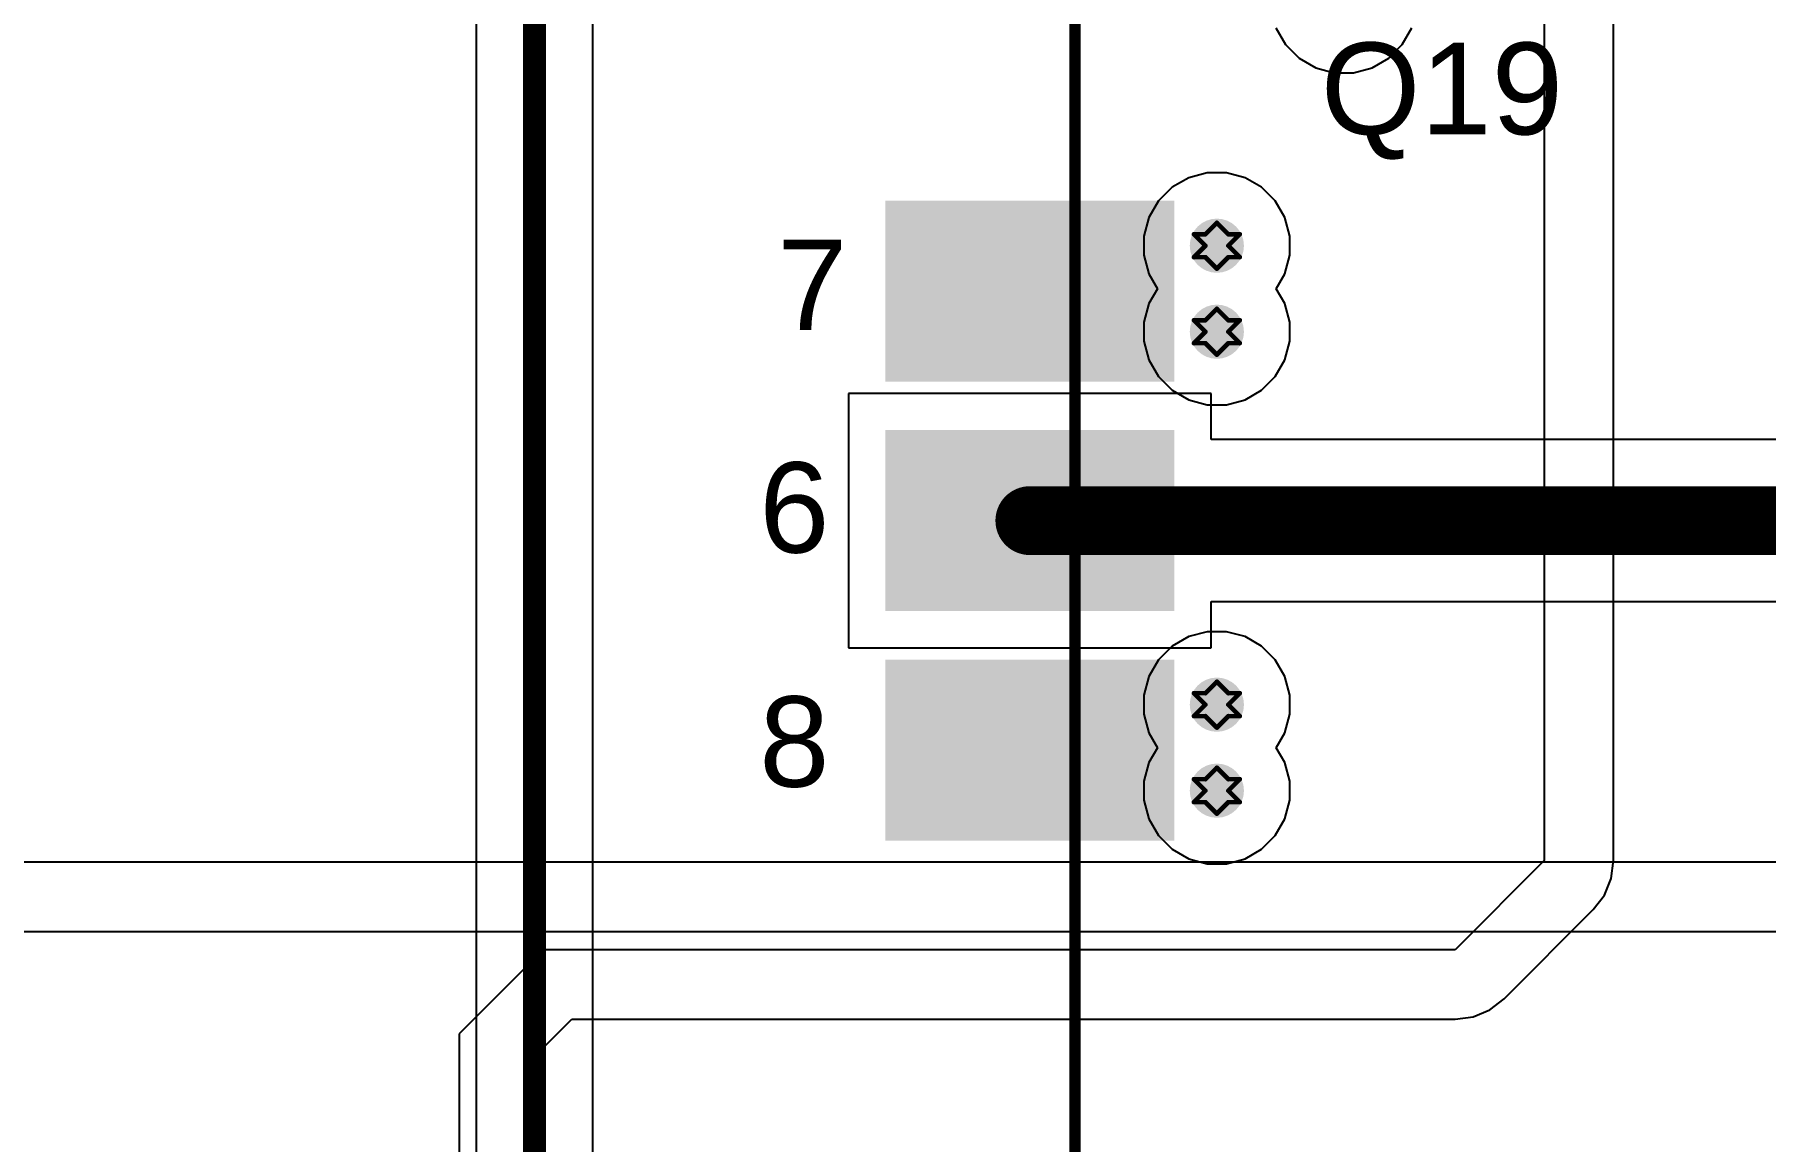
# Model space of a CAD drawing. Header units: inches. Extents: x -3 to 5437, y -3 to 5435.
# Drawn here: x 173.81 to 192.97, y 84.77 to 97.02 of the extents above; entities that cross this region are included whole.
import ezdxf

# ---------------------------------------------------------------- set-up
doc = ezdxf.new("R2010")
doc.units = ezdxf.units.IN
for name, color, linetype in [('Bottom Layer', 5, 'Continuous'), ('Drill Drawing', 1, 'Continuous'), ('GND', 16, 'Continuous'), ('PWR', 76, 'Continuous'), ('Top Layer', 1, 'Continuous'), ('Top Overlay', 2, 'Continuous'), ('Top Paste', 8, 'Continuous'), ('Top Solder', 216, 'Continuous'), ('Via Holes', 16, 'Continuous')]:
    doc.layers.add(name, color=color, linetype=linetype)
doc.styles.add('Arial', font='', dxfattribs={"height": 0.2})
doc.styles.get('Arial').set_extended_font_data('Arial')

# ---------------------------------------------------------------- blocks, each defined once
blk = doc.blocks.new('HC_12_M______SMD_10')
at = {"layer": 'Top Layer'}
for points in [[(11.627, 6.026), (14.627, 6.026), (14.627, 4.226), (11.627, 4.226)], [(11.627, 3.486), (14.627, 3.486), (14.627, 1.686), (11.627, 1.686)], [(11.627, 0.946), (14.627, 0.946), (14.627, -0.854), (11.627, -0.854)]]:
    blk.add_hatch(color=1, dxfattribs=at).paths.add_polyline_path(points)
at = {"layer": 'Top Paste'}
for points in [[(11.627, 6.026), (14.627, 6.026), (14.627, 4.226), (11.627, 4.226)], [(11.627, 3.486), (14.627, 3.486), (14.627, 1.686), (11.627, 1.686)], [(11.627, 0.946), (14.627, 0.946), (14.627, -0.854), (11.627, -0.854)]]:
    blk.add_hatch(color=8, dxfattribs=at).paths.add_polyline_path(points)
at = {"layer": 'Top Solder'}
for points in [[(11.525, 6.128), (14.728, 6.128), (14.728, 4.125), (11.525, 4.125)], [(11.525, 3.588), (14.728, 3.588), (14.728, 1.585), (11.525, 1.585)], [(11.525, 1.048), (14.728, 1.048), (14.728, -0.955), (11.525, -0.955)]]:
    blk.add_hatch(color=216, dxfattribs=at).paths.add_polyline_path(points)
at = {"layer": 'Top Overlay'}
blk.add_lwpolyline([(13.627, -6.274, 0.127, 0.127, 0), (13.627, 8.126, 0.127, 0.127, 0)], format="xyseb", dxfattribs=at)
at = {"layer": 'Top Overlay', "style": 'Arial'}
for s, p in [('7', (10.331, 4.696)), ('6', (10.131, 2.232)), ('8', (10.131, -0.359))]:
    blk.add_text(s, height=1, rotation=360, dxfattribs=at).set_placement(p)

msp = doc.modelspace()

# ---------------------------------------------------------------- hatches: boundary and pattern name
at = {"layer": 'Bottom Layer'}
h = msp.add_hatch(color=5, dxfattribs=at)
edge = h.paths.add_edge_path()
edge.add_arc((186.901, 94.687), 0.3, 0, 360)
h = msp.add_hatch(color=5, dxfattribs=at)
edge = h.paths.add_edge_path()
edge.add_arc((186.901, 93.735), 0.3, 0, 360)
h = msp.add_hatch(color=5, dxfattribs=at)
edge = h.paths.add_edge_path()
edge.add_arc((186.901, 89.607), 0.3, 0, 360)
h = msp.add_hatch(color=5, dxfattribs=at)
edge = h.paths.add_edge_path()
edge.add_arc((186.901, 88.655), 0.3, 0, 360)
at = {"layer": 'GND'}
h = msp.add_hatch(color=16, dxfattribs=at)
edge = h.paths.add_edge_path()
edge.add_arc((186.901, 94.687), 0.3, 0, 360)
h = msp.add_hatch(color=16, dxfattribs=at)
edge = h.paths.add_edge_path()
edge.add_arc((186.901, 93.735), 0.3, 0, 360)
h = msp.add_hatch(color=16, dxfattribs=at)
edge = h.paths.add_edge_path()
edge.add_arc((186.901, 89.607), 0.3, 0, 360)
h = msp.add_hatch(color=16, dxfattribs=at)
edge = h.paths.add_edge_path()
edge.add_arc((186.901, 88.655), 0.3, 0, 360)
at = {"layer": 'PWR'}
h = msp.add_hatch(color=76, dxfattribs=at)
edge = h.paths.add_edge_path()
edge.add_arc((186.901, 94.687), 0.3, 0, 360)
h = msp.add_hatch(color=76, dxfattribs=at)
edge = h.paths.add_edge_path()
edge.add_arc((186.901, 93.735), 0.3, 0, 360)
h = msp.add_hatch(color=76, dxfattribs=at)
edge = h.paths.add_edge_path()
edge.add_arc((186.901, 89.607), 0.3, 0, 360)
h = msp.add_hatch(color=76, dxfattribs=at)
edge = h.paths.add_edge_path()
edge.add_arc((186.901, 88.655), 0.3, 0, 360)
at = {"layer": 'Top Layer'}
h = msp.add_hatch(color=1, dxfattribs=at)
edge = h.paths.add_edge_path()
edge.add_arc((186.901, 94.687), 0.3, 0, 360)
h = msp.add_hatch(color=1, dxfattribs=at)
edge = h.paths.add_edge_path()
edge.add_arc((186.901, 93.735), 0.3, 0, 360)
h = msp.add_hatch(color=1, dxfattribs=at)
edge = h.paths.add_edge_path()
edge.add_arc((186.901, 89.607), 0.3, 0, 360)
h = msp.add_hatch(color=1, dxfattribs=at)
edge = h.paths.add_edge_path()
edge.add_arc((186.901, 88.655), 0.3, 0, 360)
at = {"layer": 'Via Holes'}
h = msp.add_hatch(color=7, dxfattribs=at)
edge = h.paths.add_edge_path()
edge.add_arc((186.901, 94.687), 0.15, 0, 360)
h = msp.add_hatch(color=7, dxfattribs=at)
edge = h.paths.add_edge_path()
edge.add_arc((186.901, 93.735), 0.15, 0, 360)
h = msp.add_hatch(color=7, dxfattribs=at)
edge = h.paths.add_edge_path()
edge.add_arc((186.901, 89.607), 0.15, 0, 360)
h = msp.add_hatch(color=7, dxfattribs=at)
edge = h.paths.add_edge_path()
edge.add_arc((186.901, 88.655), 0.15, 0, 360)

# ---------------------------------------------------------------- linework, layer by layer
at = {"layer": 'Bottom Layer'}
for p, q in [((193.674, 87.865), (153.314, 87.865)), ((153.314, 87.097), (198.272, 87.097))]:
    msp.add_line(p, q, dxfattribs=at)
at = {"layer": 'Drill Drawing'}
for points in [[(186.774, 94.814, 0.0508, 0.0508, 0), (186.901, 94.941, 0.0508, 0.0508, 0)], [(186.901, 94.941, 0.0508, 0.0508, 0), (187.028, 94.814, 0.0508, 0.0508, 0)], [(186.647, 94.814, 0.0508, 0.0508, 0), (186.774, 94.687, 0.0508, 0.0508, 0)], [(186.647, 94.814, 0.0508, 0.0508, 0), (186.774, 94.814, 0.0508, 0.0508, 0)], [(186.647, 94.56, 0.0508, 0.0508, 0), (186.774, 94.687, 0.0508, 0.0508, 0)], [(187.028, 94.814, 0.0508, 0.0508, 0), (187.155, 94.814, 0.0508, 0.0508, 0)], [(187.028, 94.687, 0.0508, 0.0508, 0), (187.155, 94.814, 0.0508, 0.0508, 0)], [(187.028, 94.687, 0.0508, 0.0508, 0), (187.155, 94.56, 0.0508, 0.0508, 0)], [(186.647, 94.56, 0.0508, 0.0508, 0), (186.774, 94.56, 0.0508, 0.0508, 0)], [(186.774, 94.56, 0.0508, 0.0508, 0), (186.901, 94.433, 0.0508, 0.0508, 0)], [(186.901, 94.433, 0.0508, 0.0508, 0), (187.028, 94.56, 0.0508, 0.0508, 0)], [(187.028, 94.56, 0.0508, 0.0508, 0), (187.155, 94.56, 0.0508, 0.0508, 0)], [(186.774, 93.862, 0.0508, 0.0508, 0), (186.901, 93.989, 0.0508, 0.0508, 0)], [(186.901, 93.989, 0.0508, 0.0508, 0), (187.028, 93.862, 0.0508, 0.0508, 0)], [(186.647, 93.862, 0.0508, 0.0508, 0), (186.774, 93.735, 0.0508, 0.0508, 0)], [(186.647, 93.862, 0.0508, 0.0508, 0), (186.774, 93.862, 0.0508, 0.0508, 0)], [(186.647, 93.608, 0.0508, 0.0508, 0), (186.774, 93.735, 0.0508, 0.0508, 0)], [(187.028, 93.862, 0.0508, 0.0508, 0), (187.155, 93.862, 0.0508, 0.0508, 0)], [(187.028, 93.735, 0.0508, 0.0508, 0), (187.155, 93.862, 0.0508, 0.0508, 0)], [(187.028, 93.735, 0.0508, 0.0508, 0), (187.155, 93.608, 0.0508, 0.0508, 0)], [(186.647, 93.608, 0.0508, 0.0508, 0), (186.774, 93.608, 0.0508, 0.0508, 0)], [(186.774, 93.608, 0.0508, 0.0508, 0), (186.901, 93.481, 0.0508, 0.0508, 0)], [(186.901, 93.481, 0.0508, 0.0508, 0), (187.028, 93.608, 0.0508, 0.0508, 0)], [(187.028, 93.608, 0.0508, 0.0508, 0), (187.155, 93.608, 0.0508, 0.0508, 0)], [(186.774, 89.734, 0.0508, 0.0508, 0), (186.901, 89.861, 0.0508, 0.0508, 0)], [(186.901, 89.861, 0.0508, 0.0508, 0), (187.028, 89.734, 0.0508, 0.0508, 0)], [(186.647, 89.734, 0.0508, 0.0508, 0), (186.774, 89.607, 0.0508, 0.0508, 0)], [(186.647, 89.734, 0.0508, 0.0508, 0), (186.774, 89.734, 0.0508, 0.0508, 0)], [(187.028, 89.734, 0.0508, 0.0508, 0), (187.155, 89.734, 0.0508, 0.0508, 0)], [(187.028, 89.607, 0.0508, 0.0508, 0), (187.155, 89.734, 0.0508, 0.0508, 0)], [(186.647, 89.48, 0.0508, 0.0508, 0), (186.774, 89.607, 0.0508, 0.0508, 0)], [(186.647, 89.48, 0.0508, 0.0508, 0), (186.774, 89.48, 0.0508, 0.0508, 0)], [(186.774, 89.48, 0.0508, 0.0508, 0), (186.901, 89.353, 0.0508, 0.0508, 0)], [(186.901, 89.353, 0.0508, 0.0508, 0), (187.028, 89.48, 0.0508, 0.0508, 0)], [(187.028, 89.607, 0.0508, 0.0508, 0), (187.155, 89.48, 0.0508, 0.0508, 0)], [(187.028, 89.48, 0.0508, 0.0508, 0), (187.155, 89.48, 0.0508, 0.0508, 0)], [(186.774, 88.782, 0.0508, 0.0508, 0), (186.901, 88.909, 0.0508, 0.0508, 0)], [(186.901, 88.909, 0.0508, 0.0508, 0), (187.028, 88.782, 0.0508, 0.0508, 0)], [(186.647, 88.782, 0.0508, 0.0508, 0), (186.774, 88.655, 0.0508, 0.0508, 0)], [(186.647, 88.782, 0.0508, 0.0508, 0), (186.774, 88.782, 0.0508, 0.0508, 0)], [(187.028, 88.782, 0.0508, 0.0508, 0), (187.155, 88.782, 0.0508, 0.0508, 0)], [(187.028, 88.655, 0.0508, 0.0508, 0), (187.155, 88.782, 0.0508, 0.0508, 0)], [(186.647, 88.528, 0.0508, 0.0508, 0), (186.774, 88.655, 0.0508, 0.0508, 0)], [(186.647, 88.528, 0.0508, 0.0508, 0), (186.774, 88.528, 0.0508, 0.0508, 0)], [(186.774, 88.528, 0.0508, 0.0508, 0), (186.901, 88.401, 0.0508, 0.0508, 0)], [(186.901, 88.401, 0.0508, 0.0508, 0), (187.028, 88.528, 0.0508, 0.0508, 0)], [(187.028, 88.655, 0.0508, 0.0508, 0), (187.155, 88.528, 0.0508, 0.0508, 0)], [(187.028, 88.528, 0.0508, 0.0508, 0), (187.155, 88.528, 0.0508, 0.0508, 0)]]:
    msp.add_lwpolyline(points, format="xyseb", dxfattribs=at)
for points in [[(186.888, 94.941, 0.0254, 0.0254, 1), (186.914, 94.941, 0.0254, 0.0254, 1)], [(186.888, 94.941, 0.0254, 0.0254, 1), (186.914, 94.941, 0.0254, 0.0254, 1)], [(186.634, 94.814, 0.0254, 0.0254, 1), (186.66, 94.814, 0.0254, 0.0254, 1)], [(186.634, 94.814, 0.0254, 0.0254, 1), (186.66, 94.814, 0.0254, 0.0254, 1)], [(186.761, 94.814, 0.0254, 0.0254, 1), (186.787, 94.814, 0.0254, 0.0254, 1)], [(186.761, 94.814, 0.0254, 0.0254, 1), (186.787, 94.814, 0.0254, 0.0254, 1)], [(186.761, 94.687, 0.0254, 0.0254, 1), (186.787, 94.687, 0.0254, 0.0254, 1)], [(186.761, 94.687, 0.0254, 0.0254, 1), (186.787, 94.687, 0.0254, 0.0254, 1)], [(187.015, 94.814, 0.0254, 0.0254, 1), (187.041, 94.814, 0.0254, 0.0254, 1)], [(187.015, 94.814, 0.0254, 0.0254, 1), (187.041, 94.814, 0.0254, 0.0254, 1)], [(187.015, 94.687, 0.0254, 0.0254, 1), (187.041, 94.687, 0.0254, 0.0254, 1)], [(187.015, 94.687, 0.0254, 0.0254, 1), (187.041, 94.687, 0.0254, 0.0254, 1)], [(187.142, 94.814, 0.0254, 0.0254, 1), (187.168, 94.814, 0.0254, 0.0254, 1)], [(187.142, 94.814, 0.0254, 0.0254, 1), (187.168, 94.814, 0.0254, 0.0254, 1)], [(186.634, 94.56, 0.0254, 0.0254, 1), (186.66, 94.56, 0.0254, 0.0254, 1)], [(186.634, 94.56, 0.0254, 0.0254, 1), (186.66, 94.56, 0.0254, 0.0254, 1)], [(186.761, 94.56, 0.0254, 0.0254, 1), (186.787, 94.56, 0.0254, 0.0254, 1)], [(186.761, 94.56, 0.0254, 0.0254, 1), (186.787, 94.56, 0.0254, 0.0254, 1)], [(187.015, 94.56, 0.0254, 0.0254, 1), (187.041, 94.56, 0.0254, 0.0254, 1)], [(187.015, 94.56, 0.0254, 0.0254, 1), (187.041, 94.56, 0.0254, 0.0254, 1)], [(187.142, 94.56, 0.0254, 0.0254, 1), (187.168, 94.56, 0.0254, 0.0254, 1)], [(187.142, 94.56, 0.0254, 0.0254, 1), (187.168, 94.56, 0.0254, 0.0254, 1)], [(186.888, 94.433, 0.0254, 0.0254, 1), (186.914, 94.433, 0.0254, 0.0254, 1)], [(186.888, 94.433, 0.0254, 0.0254, 1), (186.914, 94.433, 0.0254, 0.0254, 1)], [(186.888, 93.989, 0.0254, 0.0254, 1), (186.914, 93.989, 0.0254, 0.0254, 1)], [(186.888, 93.989, 0.0254, 0.0254, 1), (186.914, 93.989, 0.0254, 0.0254, 1)], [(186.634, 93.862, 0.0254, 0.0254, 1), (186.66, 93.862, 0.0254, 0.0254, 1)], [(186.634, 93.862, 0.0254, 0.0254, 1), (186.66, 93.862, 0.0254, 0.0254, 1)], [(186.761, 93.862, 0.0254, 0.0254, 1), (186.787, 93.862, 0.0254, 0.0254, 1)], [(186.761, 93.862, 0.0254, 0.0254, 1), (186.787, 93.862, 0.0254, 0.0254, 1)], [(186.761, 93.735, 0.0254, 0.0254, 1), (186.787, 93.735, 0.0254, 0.0254, 1)], [(186.761, 93.735, 0.0254, 0.0254, 1), (186.787, 93.735, 0.0254, 0.0254, 1)], [(187.015, 93.862, 0.0254, 0.0254, 1), (187.041, 93.862, 0.0254, 0.0254, 1)], [(187.015, 93.862, 0.0254, 0.0254, 1), (187.041, 93.862, 0.0254, 0.0254, 1)], [(187.015, 93.735, 0.0254, 0.0254, 1), (187.041, 93.735, 0.0254, 0.0254, 1)], [(187.015, 93.735, 0.0254, 0.0254, 1), (187.041, 93.735, 0.0254, 0.0254, 1)], [(187.142, 93.862, 0.0254, 0.0254, 1), (187.168, 93.862, 0.0254, 0.0254, 1)], [(187.142, 93.862, 0.0254, 0.0254, 1), (187.168, 93.862, 0.0254, 0.0254, 1)], [(186.634, 93.608, 0.0254, 0.0254, 1), (186.66, 93.608, 0.0254, 0.0254, 1)], [(186.634, 93.608, 0.0254, 0.0254, 1), (186.66, 93.608, 0.0254, 0.0254, 1)], [(186.761, 93.608, 0.0254, 0.0254, 1), (186.787, 93.608, 0.0254, 0.0254, 1)], [(186.761, 93.608, 0.0254, 0.0254, 1), (186.787, 93.608, 0.0254, 0.0254, 1)], [(187.015, 93.608, 0.0254, 0.0254, 1), (187.041, 93.608, 0.0254, 0.0254, 1)], [(187.015, 93.608, 0.0254, 0.0254, 1), (187.041, 93.608, 0.0254, 0.0254, 1)], [(187.142, 93.608, 0.0254, 0.0254, 1), (187.168, 93.608, 0.0254, 0.0254, 1)], [(187.142, 93.608, 0.0254, 0.0254, 1), (187.168, 93.608, 0.0254, 0.0254, 1)], [(186.888, 93.481, 0.0254, 0.0254, 1), (186.914, 93.481, 0.0254, 0.0254, 1)], [(186.888, 93.481, 0.0254, 0.0254, 1), (186.914, 93.481, 0.0254, 0.0254, 1)], [(186.888, 89.861, 0.0254, 0.0254, 1), (186.914, 89.861, 0.0254, 0.0254, 1)], [(186.888, 89.861, 0.0254, 0.0254, 1), (186.914, 89.861, 0.0254, 0.0254, 1)], [(186.634, 89.734, 0.0254, 0.0254, 1), (186.66, 89.734, 0.0254, 0.0254, 1)], [(186.634, 89.734, 0.0254, 0.0254, 1), (186.66, 89.734, 0.0254, 0.0254, 1)], [(186.761, 89.734, 0.0254, 0.0254, 1), (186.787, 89.734, 0.0254, 0.0254, 1)], [(186.761, 89.734, 0.0254, 0.0254, 1), (186.787, 89.734, 0.0254, 0.0254, 1)], [(187.015, 89.734, 0.0254, 0.0254, 1), (187.041, 89.734, 0.0254, 0.0254, 1)], [(187.015, 89.734, 0.0254, 0.0254, 1), (187.041, 89.734, 0.0254, 0.0254, 1)], [(187.142, 89.734, 0.0254, 0.0254, 1), (187.168, 89.734, 0.0254, 0.0254, 1)], [(187.142, 89.734, 0.0254, 0.0254, 1), (187.168, 89.734, 0.0254, 0.0254, 1)], [(186.634, 89.48, 0.0254, 0.0254, 1), (186.66, 89.48, 0.0254, 0.0254, 1)], [(186.634, 89.48, 0.0254, 0.0254, 1), (186.66, 89.48, 0.0254, 0.0254, 1)], [(186.761, 89.607, 0.0254, 0.0254, 1), (186.787, 89.607, 0.0254, 0.0254, 1)], [(186.761, 89.607, 0.0254, 0.0254, 1), (186.787, 89.607, 0.0254, 0.0254, 1)], [(186.761, 89.48, 0.0254, 0.0254, 1), (186.787, 89.48, 0.0254, 0.0254, 1)], [(186.761, 89.48, 0.0254, 0.0254, 1), (186.787, 89.48, 0.0254, 0.0254, 1)], [(187.015, 89.607, 0.0254, 0.0254, 1), (187.041, 89.607, 0.0254, 0.0254, 1)], [(187.015, 89.607, 0.0254, 0.0254, 1), (187.041, 89.607, 0.0254, 0.0254, 1)], [(187.015, 89.48, 0.0254, 0.0254, 1), (187.041, 89.48, 0.0254, 0.0254, 1)], [(187.015, 89.48, 0.0254, 0.0254, 1), (187.041, 89.48, 0.0254, 0.0254, 1)], [(187.142, 89.48, 0.0254, 0.0254, 1), (187.168, 89.48, 0.0254, 0.0254, 1)], [(187.142, 89.48, 0.0254, 0.0254, 1), (187.168, 89.48, 0.0254, 0.0254, 1)], [(186.888, 89.353, 0.0254, 0.0254, 1), (186.914, 89.353, 0.0254, 0.0254, 1)], [(186.888, 89.353, 0.0254, 0.0254, 1), (186.914, 89.353, 0.0254, 0.0254, 1)], [(186.888, 88.909, 0.0254, 0.0254, 1), (186.914, 88.909, 0.0254, 0.0254, 1)], [(186.888, 88.909, 0.0254, 0.0254, 1), (186.914, 88.909, 0.0254, 0.0254, 1)], [(186.634, 88.782, 0.0254, 0.0254, 1), (186.66, 88.782, 0.0254, 0.0254, 1)], [(186.634, 88.782, 0.0254, 0.0254, 1), (186.66, 88.782, 0.0254, 0.0254, 1)], [(186.761, 88.782, 0.0254, 0.0254, 1), (186.787, 88.782, 0.0254, 0.0254, 1)], [(186.761, 88.782, 0.0254, 0.0254, 1), (186.787, 88.782, 0.0254, 0.0254, 1)], [(187.015, 88.782, 0.0254, 0.0254, 1), (187.041, 88.782, 0.0254, 0.0254, 1)], [(187.015, 88.782, 0.0254, 0.0254, 1), (187.041, 88.782, 0.0254, 0.0254, 1)], [(187.142, 88.782, 0.0254, 0.0254, 1), (187.168, 88.782, 0.0254, 0.0254, 1)], [(187.142, 88.782, 0.0254, 0.0254, 1), (187.168, 88.782, 0.0254, 0.0254, 1)], [(186.634, 88.528, 0.0254, 0.0254, 1), (186.66, 88.528, 0.0254, 0.0254, 1)], [(186.634, 88.528, 0.0254, 0.0254, 1), (186.66, 88.528, 0.0254, 0.0254, 1)], [(186.761, 88.655, 0.0254, 0.0254, 1), (186.787, 88.655, 0.0254, 0.0254, 1)], [(186.761, 88.655, 0.0254, 0.0254, 1), (186.787, 88.655, 0.0254, 0.0254, 1)], [(186.761, 88.528, 0.0254, 0.0254, 1), (186.787, 88.528, 0.0254, 0.0254, 1)], [(186.761, 88.528, 0.0254, 0.0254, 1), (186.787, 88.528, 0.0254, 0.0254, 1)], [(187.015, 88.655, 0.0254, 0.0254, 1), (187.041, 88.655, 0.0254, 0.0254, 1)], [(187.015, 88.655, 0.0254, 0.0254, 1), (187.041, 88.655, 0.0254, 0.0254, 1)], [(187.015, 88.528, 0.0254, 0.0254, 1), (187.041, 88.528, 0.0254, 0.0254, 1)], [(187.015, 88.528, 0.0254, 0.0254, 1), (187.041, 88.528, 0.0254, 0.0254, 1)], [(187.142, 88.528, 0.0254, 0.0254, 1), (187.168, 88.528, 0.0254, 0.0254, 1)], [(187.142, 88.528, 0.0254, 0.0254, 1), (187.168, 88.528, 0.0254, 0.0254, 1)], [(186.888, 88.401, 0.0254, 0.0254, 1), (186.914, 88.401, 0.0254, 0.0254, 1)], [(186.888, 88.401, 0.0254, 0.0254, 1), (186.914, 88.401, 0.0254, 0.0254, 1)]]:
    msp.add_lwpolyline(points, format="xyseb", close=True, dxfattribs=at)
at = {"layer": 'PWR'}
for p, q in [((190.525, 98.603), (190.525, 87.881)), ((191.294, 87.881), (191.294, 98.603)), ((187.555, 97.097), (187.661, 96.913)), ((188.954, 96.913), (189.061, 97.097)), ((187.661, 96.913), (187.812, 96.762)), ((188.804, 96.762), (188.954, 96.913)), ((187.812, 96.762), (187.996, 96.656)), ((187.996, 96.656), (188.201, 96.601)), ((188.201, 96.601), (188.414, 96.601)), ((188.414, 96.601), (188.62, 96.656)), ((188.62, 96.656), (188.804, 96.762)), ((186.589, 95.44), (186.405, 95.334)), ((186.795, 95.495), (186.589, 95.44)), ((187.007, 95.495), (186.795, 95.495)), ((187.213, 95.44), (187.007, 95.495)), ((187.397, 95.334), (187.213, 95.44)), ((186.405, 95.334), (186.254, 95.184)), ((187.548, 95.184), (187.397, 95.334)), ((186.254, 95.184), (186.148, 94.999)), ((187.654, 94.999), (187.548, 95.184)), ((186.148, 94.999), (186.093, 94.794)), ((187.709, 94.794), (187.654, 94.999)), ((186.093, 94.794), (186.093, 94.581)), ((187.709, 94.581), (187.709, 94.794)), ((186.093, 94.581), (186.148, 94.376)), ((187.654, 94.376), (187.709, 94.581)), ((186.148, 94.376), (186.243, 94.211)), ((187.559, 94.211), (187.654, 94.376)), ((186.243, 94.211), (186.148, 94.047)), ((187.654, 94.047), (187.559, 94.211)), ((186.148, 94.047), (186.093, 93.841)), ((187.709, 93.841), (187.654, 94.047)), ((186.093, 93.841), (186.093, 93.629)), ((187.709, 93.629), (187.709, 93.841)), ((186.093, 93.629), (186.148, 93.423)), ((187.654, 93.423), (187.709, 93.629)), ((186.148, 93.423), (186.254, 93.239)), ((187.548, 93.239), (187.654, 93.423)), ((186.254, 93.239), (186.405, 93.088)), ((187.397, 93.088), (187.548, 93.239)), ((186.405, 93.088), (186.589, 92.982)), ((186.589, 92.982), (186.795, 92.927)), ((187.007, 92.927), (187.213, 92.982)), ((187.213, 92.982), (187.397, 93.088)), ((186.795, 92.927), (187.007, 92.927)), ((186.405, 90.254), (186.254, 90.104)), ((186.589, 90.36), (186.405, 90.254)), ((186.795, 90.415), (186.589, 90.36)), ((187.007, 90.415), (186.795, 90.415)), ((187.213, 90.36), (187.007, 90.415)), ((187.397, 90.254), (187.213, 90.36)), ((187.548, 90.104), (187.397, 90.254)), ((186.254, 90.104), (186.148, 89.919)), ((187.654, 89.919), (187.548, 90.104)), ((186.148, 89.919), (186.093, 89.714)), ((187.709, 89.714), (187.654, 89.919)), ((186.093, 89.714), (186.093, 89.501)), ((187.709, 89.501), (187.709, 89.714)), ((186.093, 89.501), (186.148, 89.296)), ((187.654, 89.296), (187.709, 89.501)), ((186.148, 89.296), (186.243, 89.131)), ((187.559, 89.131), (187.654, 89.296)), ((186.243, 89.131), (186.148, 88.967)), ((187.654, 88.967), (187.559, 89.131)), ((186.148, 88.967), (186.093, 88.761)), ((187.709, 88.761), (187.654, 88.967)), ((186.093, 88.761), (186.093, 88.549)), ((187.709, 88.549), (187.709, 88.761)), ((186.093, 88.549), (186.148, 88.343)), ((187.654, 88.343), (187.709, 88.549)), ((186.148, 88.343), (186.254, 88.159)), ((187.548, 88.159), (187.654, 88.343)), ((186.254, 88.159), (186.405, 88.008)), ((187.397, 88.008), (187.548, 88.159)), ((186.405, 88.008), (186.589, 87.902)), ((187.213, 87.902), (187.397, 88.008)), ((186.589, 87.902), (186.795, 87.847)), ((186.795, 87.847), (187.007, 87.847)), ((187.007, 87.847), (187.213, 87.902)), ((190.525, 87.881), (189.538, 86.893)), ((191.268, 87.682), (191.294, 87.881)), ((191.191, 87.497), (191.268, 87.682)), ((191.069, 87.338), (191.191, 87.497)), ((190.081, 86.35), (191.069, 87.338)), ((179.442, 86.893), (178.511, 85.963)), ((189.538, 86.893), (179.442, 86.893)), ((189.737, 86.151), (189.922, 86.228)), ((189.922, 86.228), (190.081, 86.35)), ((179.28, 85.645), (179.76, 86.125)), ((179.76, 86.125), (189.538, 86.125)), ((189.538, 86.125), (189.737, 86.151)), ((178.511, 85.963), (178.511, 43.92)), ((179.28, 43.92), (179.28, 85.645))]:
    msp.add_line(p, q, dxfattribs=at)
at = {"layer": 'Top Layer'}
for p, q in [((178.699, 99.293), (178.699, 76.585)), ((179.993, 68.625), (179.993, 99.025)), ((186.839, 93.052), (182.823, 93.052)), ((182.823, 93.052), (182.823, 90.236)), ((186.839, 92.541), (186.839, 93.052)), ((195.767, 92.541), (186.839, 92.541)), ((186.839, 90.236), (186.839, 90.748)), ((186.839, 90.748), (195.767, 90.748)), ((182.823, 90.236), (186.839, 90.236))]:
    msp.add_line(p, q, dxfattribs=at)
for points in [[(179.346, 68.625, 0.254, 0.254, 0), (179.346, 99.293, 0.254, 0.254, 0)], [(184.831, 91.644, 0.762, 0.762, 0), (197.282, 91.644, 0.762, 0.762, 0)]]:
    msp.add_lwpolyline(points, format="xyseb", dxfattribs=at)
msp.add_lwpolyline([(184.64, 91.644, 0.381, 0.381, 1), (185.021, 91.644, 0.381, 0.381, 1)], format="xyseb", close=True, dxfattribs=at)

# ---------------------------------------------------------------- block references
msp.add_blockref('HC_12_M______SMD_10', (171.704, 89.058))

# ---------------------------------------------------------------- texts
at = {"layer": 'Top Overlay', "style": 'Arial'}
msp.add_text('Q19', height=1.016, dxfattribs=at).set_placement((188.051, 95.919))

doc.saveas('drawing.dxf')
